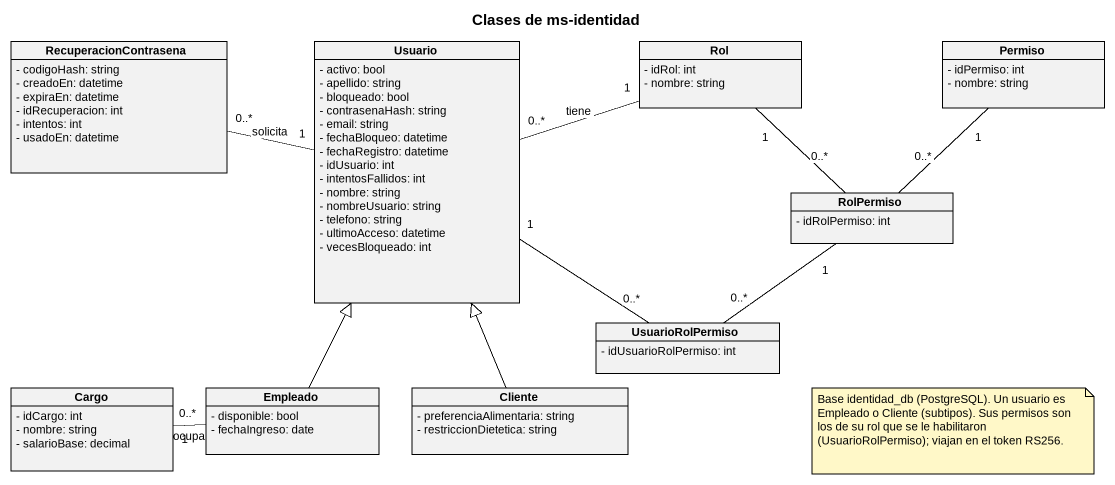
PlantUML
@startuml
title Clases de ms-identidad
hide circle
hide empty members
skinparam classAttributeIconSize 0
class RecuperacionContrasena {
  - codigoHash: string
  - creadoEn: datetime
  - expiraEn: datetime
  - idRecuperacion: int
  - intentos: int
  - usadoEn: datetime
}
class Usuario {
  - activo: bool
  - apellido: string
  - bloqueado: bool
  - contrasenaHash: string
  - email: string
  - fechaBloqueo: datetime
  - fechaRegistro: datetime
  - idUsuario: int
  - intentosFallidos: int
  - nombre: string
  - nombreUsuario: string
  - telefono: string
  - ultimoAcceso: datetime
  - vecesBloqueado: int
}
class Rol {
  - idRol: int
  - nombre: string
}
class Permiso {
  - idPermiso: int
  - nombre: string
}
class RolPermiso {
  - idRolPermiso: int
}
class UsuarioRolPermiso {
  - idUsuarioRolPermiso: int
}
class Cargo {
  - idCargo: int
  - nombre: string
  - salarioBase: decimal
}
class Empleado {
  - disponible: bool
  - fechaIngreso: date
}
class Cliente {
  - preferenciaAlimentaria: string
  - restriccionDietetica: string
}
RecuperacionContrasena "0..*" -right- "1" Usuario : solicita
Usuario "0..*" -right- "1" Rol : tiene
RolPermiso "0..*" -up- "1" Rol
RolPermiso "0..*" -up- "1" Permiso
UsuarioRolPermiso "0..*" -up- "1" Usuario
UsuarioRolPermiso "0..*" -up- "1" RolPermiso
Empleado -up-|> Usuario
Empleado "0..*" -left- "1" Cargo : ocupa
Cliente -up-|> Usuario
note as N1
  Base identidad_db (PostgreSQL). Un usuario es Empleado o Cliente (subtipos). Sus permisos son los de su rol que se le habilitaron (UsuarioRolPermiso); viajan en el token RS256.
end note
@enduml
